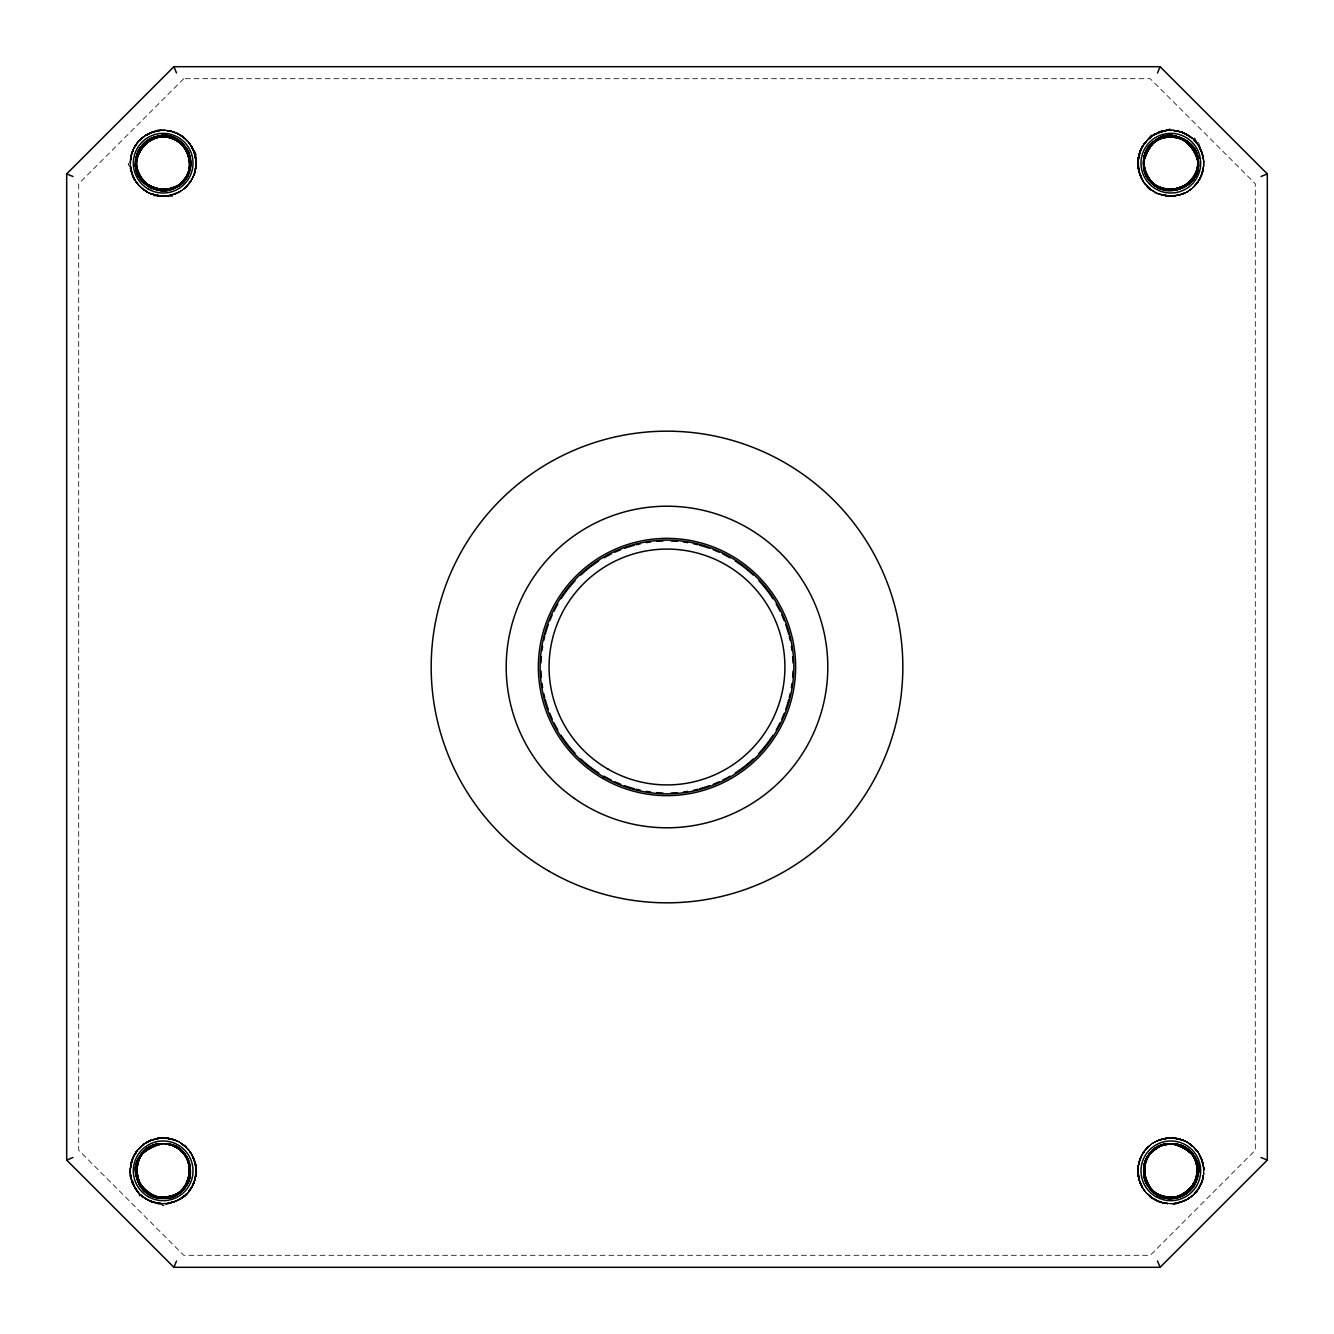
<?xml version="1.0" encoding="UTF-8"?>
<svg xmlns="http://www.w3.org/2000/svg" width="1334" height="1334" viewBox="0 0 1334 1334"><rect width="100%" height="100%" fill="white"/><g stroke="black" fill="none" stroke-linecap="round" stroke-linejoin="round"><path stroke-width="0.75" stroke-dasharray="5 3.75" d="M130.248 1171.552L132.099 1159.479L138.469 1149.041L132.116 1159.429L135.218 1153.143M130.248 163.865L132.099 151.826L138.469 141.404L132.116 151.793L135.201 145.523M130.248 1171.519L131.682 1161.18L130.415 1166.249M1143.221 1152.576L1150.458 1144.989C1126.63 1161.414 1139.57 1202.718 1168.034 1203.785C1156.962 1202.701 1146.523 1196.014 1141.571 1185.959L1144.205 1190.462M130.232 163.198L132.349 151.176L138.936 140.87M130.232 1170.852L132.349 1158.812L138.903 1148.557M1138.152 1165.633L1138.902 1179.539L1138.152 1165.582L1142.404 1154.177M1203.768 163.415L1201.55 175.421L1196.048 184.292L1202.184 173.687L1203.702 166.783L1199.283 180.04L1191.129 189.128M1203.768 1171.052C1204.235 1188.928 1187.66 1204.885 1169.818 1203.752M135.418 180.824C125.579 166.65 130.065 145.072 144.689 135.901L135.951 144.389M130.115 164.299L130.632 157.295L135.118 145.923M130.365 160.814L132.6 150.542M130.248 1170.185L132.583 1158.245L138.236 1149.374L135.935 1152.059M1203.752 164.065C1203.668 174.004 1198.616 183.825 1190.495 189.545M134.534 146.623C126.346 172.369 129.848 156.445 134.534 146.623C139.336 138.553 147.44 132.616 156.678 130.749C179.356 125.396 201.701 148.608 195.298 171.119A33.083 33.083 0 0 0 194.964 154.027L188.394 141.771L178.806 134.184M1203.551 166.433C1202.985 176.421 1196.848 185.726 1188.494 190.979C1197.465 185.476 1203.201 175.321 1203.868 164.849M1200.883 176.638L1203.585 166.567L1201.05 176.605L1197.515 182.725M1138.502 1163.765L1138.469 1177.739L1140.653 1184.409C1134.7 1171.435 1138.336 1155.244 1149.058 1145.906L1141.604 1155.611M1202.201 1181.29C1207.654 1158.362 1199.766 1194.53 1195.097 1193.313C1190.145 1198.316 1183.892 1202.017 1176.921 1203.335C1161.264 1206.37 1144.172 1196.648 1139.57 1181.207C1143.171 1192.929 1154.177 1202.201 1166.433 1203.418L1156.361 1200.583M1203.518 166L1202.934 171.119A33.083 33.083 0 0 0 1203.835 165.433L1200.6 177.255M1203.518 1173.637L1202.934 1178.756A33.083 33.083 0 0 0 1203.835 1173.086C1203.401 1203.718 1158.212 1215.424 1143.155 1188.711C1148.407 1197.065 1157.795 1203.035 1167.734 1203.568L1157.579 1201.134L1151.475 1197.649M133.283 149.341L130.449 159.43C131.032 152.943 133.934 146.94 137.886 141.854C133.784 146.823 131.316 152.926 130.332 159.263C131.399 150.442 136.135 142.571 142.955 137.002C157.362 125.396 181.074 129.081 190.695 145.072L182.308 136.201M137.886 1149.491L133.934 1155.361L137.886 1149.491L131.899 1160.063L130.315 1166.95L134.851 1153.743L142.955 1144.639L133.95 1155.311L130.449 1167.033L133.283 1156.995M191.312 180.223C205.419 159.746 187.644 128.848 162.948 130.232M191.312 1187.86C198.449 1176.972 197.482 1162.014 190.028 1151.509L192.613 1156.044M130.332 160.714L133.35 148.858L137.052 142.888L133.35 148.858L130.098 162.481L132.75 176.155L136.201 182.324L132.766 176.188L130.399 165.983L132.75 176.155L135.318 180.757M1138.636 155.511L1138.352 169.485L1140.403 176.188L1137.752 162.431L1140.42 150.509C1136.418 159.596 1136.935 170.735 1142.121 179.24M1140.403 1158.195C1131.315 1177.522 1146.206 1202.167 1167.367 1203.718L1154.143 1199.383L1144.972 1191.245M1140.42 1158.162L1137.752 1170.085L1140.387 1183.792M130.098 162.431L130.999 155.478M1138.652 1163.115L1137.752 1170.085L1140.403 1183.842M134.501 146.673C139.92 137.685 149.575 131.032 160.163 130.415C144.772 131.349 131.449 144.739 130.382 160.08C131.349 144.022 145.84 130.565 161.814 130.132M1140.67 149.908C1135.984 160.063 1137.185 172.486 1143.438 181.724C1137.385 172.47 1135.818 160.08 1140.653 149.942M130.132 161.781L131.166 154.827M130.132 1169.418L131.166 1162.481L135.534 1152.993M1169.468 130.132C1145.406 130.265 1129.114 159.863 1142.438 180.173L1137.969 166.983L1138.969 154.761L1137.769 161.781L1140.136 175.538M180.69 1142.754C194.264 1151.109 200.283 1169.885 193.213 1184.342C197.632 1174.804 197.132 1162.998 191.512 1154.027M1203.585 166.533L1200.867 176.688M195.114 1179.423C198.382 1166.95 193.947 1152.576 183.425 1144.889M1203.868 1172.486C1203.185 1189.161 1188.661 1203.551 1171.919 1203.885M130.165 161.114L133.3 149.291M130.165 1168.751L133.3 1156.945M188.327 184.659C197.132 174.387 198.849 158.646 191.846 146.957M194.947 172.369L193.613 175.671C198.933 163.782 195.681 149.125 186.693 139.903C195.848 149.108 198.783 163.632 193.68 175.604L196.248 163.648L193.497 149.958L196.248 163.615L195.414 170.619M178.723 1199.866C194.747 1191.946 201.184 1169.868 191.846 1154.61C211.839 1185.176 166.333 1220.893 141.221 1195.314L151.609 1201.817L163.665 1203.768M1200.583 177.289L1203.518 167.217C1201.734 190.512 1172.186 204.302 1153.01 191.045M1202.601 172.369L1203.518 167.184C1201.817 189.761 1173.67 203.902 1154.544 191.813M1202.601 1180.023L1203.818 1173.103L1202.601 1180.023L1195.981 1192.313M193.497 1157.612L196.248 1171.252L193.697 1183.208C197.999 1173.503 196.515 1161.981 191.079 1153.043M194.764 173.003L196.015 159.146L191.429 145.956C197.499 156.078 197.699 169.151 191.979 179.456C197.715 169.135 197.482 156.045 191.396 145.923M194.747 1180.707L188.878 1191.429C197.732 1181.007 198.433 1165.166 191.429 1153.61L195.998 1166.75L195.097 1178.939L196.015 1166.8L191.396 1153.56M1190.295 189.912L1185.743 192.546C1195.848 187.66 1202.601 177.239 1203.768 166.166C1202.534 189.478 1173.37 204.469 1153.943 191.412M1202.401 173.003L1203.768 166.116M1203.768 1173.77L1199.616 1187.11L1190.345 1197.532L1184.259 1201.05L1170.602 1203.902L1163.565 1203.101L1156.928 1200.85L1145.806 1192.463L1155.427 1199.95M1202.401 1180.707L1203.768 1173.82C1202.618 1185.542 1194.997 1196.181 1184.259 1201.05M130.248 159.963L131.666 153.093M143.905 1143.938L148.491 1141.337C138.352 1146.139 131.499 1156.511 130.248 1167.567L134.501 1154.31L143.872 1143.955L150.025 1140.47L161.814 1137.769L175.621 1140.17L168.868 1138.236L154.911 1138.786M130.248 1167.567L131.666 1160.747M1138.969 154.811L1137.952 166.95L1142.471 180.207M190.645 181.607L188.394 184.292L193.93 175.388L195.815 168.618L195.148 154.677L195.798 168.668L193.914 175.421L188.377 184.325C196.582 175.071 198.499 160.997 193.28 149.792M194.564 173.637L196.081 159.813L191.762 146.54C197.632 156.778 197.565 169.885 191.612 180.073M164.015 1203.752C188.044 1204.285 204.852 1174.57 191.762 1154.177L196.081 1167.417L194.931 1179.573L196.081 1167.45L191.762 1154.177M1202.201 173.637L1203.702 166.783M1203.702 1174.47L1202.184 1181.34L1196.114 1191.929M130.315 159.313L131.883 152.46M130.332 1166.916L131.899 1160.063M195.414 1178.272L195.614 1164.315M131.682 153.543L130.415 158.646L131.699 153.493M1142.071 1154.76C1136.401 1164.432 1136.501 1176.871 1141.804 1186.693C1136.235 1176.321 1136.501 1163.165 1142.838 1153.176M1139.77 1159.429L1138.052 1166.249L1138.786 1178.456M131.883 152.91L130.499 157.996L131.899 152.86M1202.501 172.053L1203.451 168.618L1202.034 173.687M1202.034 1181.34L1203.451 1176.271L1202.501 1179.69M1141.921 147.474L1138.269 157.295L1137.769 164.332L1138.752 171.286L1143.838 182.324L1141.254 177.689M1141.904 147.507C1136.918 156.111 1136.551 167.134 1140.57 176.188M1140.253 1158.195L1138.269 1164.982L1138.752 1178.939L1137.769 1171.936L1140.236 1158.245L1137.769 1171.936L1140.57 1183.842M1140.253 150.542C1136.151 160.897 1137.302 173.27 1143.988 182.274M193.663 176.005C198.132 174.187 194.847 126.863 195.698 169.285C190.595 191.012 200.5 151.676 193.547 150.392M192.946 1156.395C198.799 1168.551 196.615 1184.325 186.777 1193.797C195.931 1184.709 198.849 1169.851 193.547 1158.045M193.647 1183.692L196.248 1169.968L193.53 1158.012M193.413 176.605L196.265 162.981L193.23 149.358C199.283 162.248 195.748 178.456 185.176 187.894M186.343 1194.23C201.517 1180.373 198.416 1152.926 180.524 1142.821M193.413 1184.259L196.265 1170.635L193.23 1157.012C198.966 1169.301 196.181 1184.926 186.31 1194.264M1201.05 1184.259L1203.551 1174.103L1201.05 1184.259L1195.181 1192.929C1209.154 1178.906 1205.436 1152.559 1188.177 1142.821L1192.496 1145.839L1199.966 1155.461M1201.034 176.655C1206.47 164.315 1203.785 148.608 1193.663 139.436L1199.983 147.857L1197.265 143.288M133.066 149.458L130.465 159.63L133.05 149.508L136.652 143.422L130.849 156.161L130.832 170.135L133.033 176.805L141.304 187.994L153.493 194.814L147.04 192.046M133.066 1157.112L130.465 1167.283C131.199 1157.328 137.252 1148.09 145.689 1142.904L136.618 1151.092L133.967 1155.611M1141.604 147.957L1146.673 140.837C1137.585 150.108 1135.384 164.982 1140.653 176.755M1144.289 143.422C1132.966 158.096 1137.152 181.624 1153.243 191.045L1148.991 188.027M1140.703 149.508L1137.735 163.148L1138.486 170.135M1200.75 1184.909L1203.485 1174.737L1200.75 1184.909L1193.48 1194.73C1204.919 1184.425 1207.17 1165.766 1198.549 1153.026M1200.783 177.222C1209.004 160.73 1200.166 138.352 1182.491 132.366M133.35 1156.511L130.549 1166.633C132.183 1142.621 163.965 1128.964 182.508 1144.205M1139.236 153.827L1140.987 148.908M1139.236 1161.48L1140.987 1156.545M133.633 1155.944L130.382 1167.7L131.166 1162.481L136.502 1151.492M1139.436 153.193C1139.236 146.94 1165.316 118.459 1141.304 148.257L1145.072 142.405M1140.653 1157.595C1136.268 1167.15 1136.935 1178.939 1142.621 1187.844M1140.67 1157.545L1137.769 1169.418L1138.219 1176.421L1143.455 1189.411L1140.153 1183.225L1137.769 1169.468L1138.819 1162.481L1144.155 1151.492M193.23 176.638C197.715 167.117 197.099 155.328 191.512 146.39M193.213 176.688C199.15 164.432 195.848 148.874 186.226 139.436C196.465 149.291 199.15 165.666 192.613 178.289M194.497 1181.057C185.376 1215.958 128.464 1207.27 130.232 1171.202M1189.995 136.218L1183.875 132.783L1173.62 130.399L1183.875 132.783L1192.596 138.519C1131.182 98.332 1114.207 214.24 1184.825 193.147C1171.952 199.166 1155.744 195.881 1146.239 185.326M1140.27 1158.612C1136.385 1167.717 1137.102 1178.772 1142.271 1187.277M1140.287 1158.579C1135.067 1170.485 1138.436 1185.126 1147.49 1194.28C1133.483 1180.974 1135.067 1156.111 1150.575 1144.672L1141.604 1155.311L1145.539 1149.491M194.947 1180.056L188.294 1192.346M1201.267 175.638C1195.097 192.546 1173.787 200.884 1157.528 193.463M1199.95 1186.526L1201.934 1181.674M191.979 1187.11L194.764 1180.657M1199.616 179.456L1201.701 174.654M1142.154 1154.31C1136.368 1164.549 1136.335 1177.705 1142.438 1187.81C1135.934 1176.771 1136.118 1161.647 1144.239 1151.442C1136.235 1161.714 1135.901 1176.755 1142.471 1187.86M132.383 1159.096L134.501 1154.31M1142.171 146.623L1139.336 153.043L1142.154 146.673L1150.208 137.485M194.564 1181.29L187.41 1193.346L175.955 1201.334L169.235 1203.351L180.59 1198.782M194.547 1181.34L191.612 1187.71C196.898 1178.656 197.816 1166.983 193.28 1157.428M1199.283 180.04L1201.467 175.271M1161.631 131.599L1164.982 130.615C1148.524 133.417 1136.168 149.675 1137.885 166.283C1139.753 177.005 1146.156 192.029 1137.885 166.333C1135.768 147.957 1151.609 129.848 1170.235 130.232M1146.773 1148.124C1136.968 1158.412 1134.934 1174.937 1142.104 1187.243C1134.133 1173.586 1137.602 1154.077 1150.775 1144.689M132.633 1158.479L134.851 1153.743M1142.521 146.056C1136.468 156.211 1136.318 169.335 1142.121 179.64M1142.521 1153.71L1137.969 1166.916L1138.936 1179.106M133.333 148.908L140.67 139.12M1170.902 130.232C1146.823 128.981 1129.498 158.446 1141.804 179.056M1200.233 1185.976L1196.398 1191.796M132.349 151.176L134.767 146.49M134.751 1154.177L132.333 1158.862L134.767 1154.143M1143.205 144.972L1150.425 137.369L1143.205 144.972L1138.152 157.946L1138.902 171.886L1145.372 184.309L1141.487 178.473L1137.785 164.999L1138.152 157.946L1142.404 146.523C1136.935 155.544 1136.335 167.267 1140.837 176.805M1201.567 175.388L1199.116 180.04L1201.55 175.421M191.446 180.09L195.798 168.668L195.164 154.711M190.645 1189.244L187.244 1193.313C198.082 1182.374 199.116 1163.565 189.778 1151.375M191.446 1187.727L195.815 1176.271L196.215 1169.251L195.148 1162.314L188.811 1149.925L192.63 1155.761M133.934 147.707L137.886 141.854M135.084 1153.61L132.583 1158.245L135.118 1153.576M1141.087 149.024L1147.123 140.353M1197.915 1189.795L1201.317 1183.642L1203.618 1173.453L1201.317 1183.642L1195.614 1192.446C1211.372 1176.238 1203.051 1145.623 1181.24 1139.57M190.278 1189.795L192.813 1185.209M189.895 182.691C197.415 172.236 198.433 157.279 191.429 146.323M189.895 1190.328L192.513 1185.809M1144.272 1151.092C1137.285 1160.63 1135.901 1173.653 1140.67 1184.442M1197.132 183.225L1199.85 178.756M134.267 1155.027L137.052 1150.542M1197.365 182.691L1200.25 178.289M188.728 184.192L192.58 178.322L183.708 189.111M188.728 1191.829L192.613 1185.926L183.708 1196.748M1198.282 1189.278L1189.594 1197.882M1141.587 147.707L1145.506 141.888L1155.044 134.25M1141.604 147.674L1145.539 141.854M1195.981 184.659C1209.404 165.466 1190.161 194.397 1186.326 192.246M192.279 178.906C178.039 208.888 128.031 196.015 130.232 162.898M1197.899 182.191L1190.462 189.561M136.652 1151.059C123.378 1167.734 131.516 1195.364 151.893 1201.767M1145.022 1150.425C1153.777 1138.536 1171.219 1134.35 1184.475 1140.837C1174.954 1136.335 1163.231 1136.935 1154.21 1142.388M1142.871 145.489L1152.659 135.534L1165.683 130.499L1160.58 131.866M1143.955 1151.759C1151.575 1140.487 1166.533 1135.401 1179.573 1138.919M135.551 144.972L138.903 140.904M135.584 1152.576L138.936 1148.524M1196.014 184.325L1198.282 181.641M1143.572 144.422L1147.007 140.42M185.143 187.911L189.862 182.725M187.077 1193.413L189.495 1190.862L187.043 1193.446M182.475 1144.188C160.147 1125.829 123.762 1149.091 130.699 1177.122C132.516 1186.393 138.436 1194.547 146.49 1199.383C188.994 1213.657 141.204 1199.95 140.837 1195.231M141.154 1146.323L137.435 1150.041L141.187 1146.29M1148.807 1146.323L1145.072 1150.041L1148.841 1146.29L1146.306 1148.607M1180.49 194.664L1191.362 189.111L1200.233 178.322C1190.278 199.35 1157.812 202.485 1144.572 183.075L1150.792 189.261M137.852 141.888L148.941 133.317L160.747 130.332L148.891 133.333M187.894 185.159L185.293 187.527L187.861 185.209M1146.29 1148.641L1148.908 1146.306M183.475 189.128L187.444 185.659L183.342 189.161M1191.079 189.145L1195.064 185.693M1195.064 1193.346L1183.658 1201.317M143.088 1144.722L139.086 1148.157L143.122 1144.689M1192.279 188.361C1183.441 195.898 1170.185 198.232 1159.296 194.18M175.621 1201.267C208.588 1182.508 166.633 1208.22 165.466 1203.818M1155.394 133.917C1136.001 146.24 1167.1 125.513 1168.801 130.165M139.553 140.02L151.209 132.333L163.248 130.232M142.405 1145.089L153.277 1139.403L142.438 1145.056L148.341 1141.254M1191.362 189.111L1185.426 192.863M140.02 139.553L151.826 132.099L163.915 130.248M140.053 139.52L151.826 132.099M186.143 1194.63L181.991 1197.865L186.11 1194.664M1190.979 189.161L1193.763 187.01C1183.541 196.915 1167.133 199.049 1154.727 192.079C1164.449 197.449 1176.972 197.682 1186.643 192.079C1176.921 197.649 1164.515 197.349 1154.727 192.079M1148.14 139.086L1152.343 135.901M140.504 1146.74L143.305 1144.622M1148.14 1146.74L1150.942 1144.622L1148.174 1146.706M1148.174 139.053L1152.376 135.885M140.537 1146.706L143.338 1144.589M179.423 1199.65L174.587 1201.734L185.176 1195.531L179.423 1199.65L166.133 1203.768A33.083 33.083 0 0 0 171.719 1202.784L166.6 1203.451C176.488 1202.851 198.583 1190.211 169.935 1203.201C158.996 1205.336 147.023 1201.901 139.403 1193.63M1192.779 1195.564L1180.657 1202.401L1173.77 1203.768L1185.426 1200.5L1191.362 1196.748M1192.813 1195.531L1182.274 1201.717M1189.761 190.295L1185.142 192.846L1189.795 190.278C1180.123 197.048 1167 197.982 1156.361 192.93M178.873 1199.95L184.626 1195.998M1186.526 1199.95C1206.203 1186.96 1175.688 1207.92 1173.103 1203.818L1186.526 1199.95L1181.641 1201.934M147.74 133.917C127.847 146.807 158.596 126.063 161.147 130.165M1149.558 137.836L1155.361 133.934L1167.067 130.449L1157.012 133.267M141.921 1145.472L147.74 1141.554M144.972 135.551L151.242 132.316M1150.041 137.435L1155.944 133.633L1167.717 130.382L1162.564 131.149L1153.01 135.518C1167.133 125.596 1188.694 129.982 1197.982 144.522M177.772 1200.5L165.966 1203.652L177.822 1200.483L183.758 1196.731M1185.476 1200.483L1191.395 1196.731M177.822 1200.483L180.774 1198.616M1188.21 1198.966L1175.054 1203.635M1150.608 137.002L1155.094 134.234M178.723 192.213L183.225 189.495M1184.875 1200.767L1190.878 1197.132M1184.875 193.13L1187.86 191.329M178.689 1199.883L183.192 1197.165M146.09 134.851L159.346 130.315L146.14 134.817L152.46 131.883M1153.743 134.851L1158.512 132.616C1139.269 139.92 1190.762 122.161 1160.096 131.883L1167 130.315M179.99 1199.316L166.75 1203.718M1187.644 1199.316L1174.437 1203.702M178.139 192.53L182.691 189.895C172.236 197.415 157.262 198.449 146.306 191.412C155.194 197.165 166.933 197.599 176.572 193.43M182.658 1197.565L176.622 1201.05L166.4 1203.551M1154.594 1142.204C1164.515 1136.051 1178.039 1136.401 1187.86 1142.638M1151.559 1143.938L1156.144 1141.337M1187.06 191.996L1173.72 196.131L1159.913 194.414L1166.716 195.998L1178.906 195.114M174.337 1139.686L160.53 1137.852L147.157 1141.871L160.53 1137.852L167.55 1138.035L179.09 1141.971M150.625 132.566L139.12 140.47C149.558 129.298 168.134 126.663 180.84 135.418L171.336 131.116L166.1 130.365M1153.627 135.067L1158.229 132.583M147.524 1141.887C156.628 1136.468 168.434 1136.618 177.872 1141.187M1154.21 134.734L1158.846 132.333M146.557 1142.388L158.029 1138.152L171.936 1138.919L178.506 1141.504L189.228 1150.442L178.506 1141.504L184.342 1145.406M1153.176 135.201L1159.479 132.099L1171.569 130.248M1159.513 1139.736L1166.333 1138.052L1178.539 1138.802L1166.283 1138.052L1154.744 1142.071L1166.283 1138.052L1173.303 1137.835L1186.743 1141.821M145.573 135.168L158.696 130.399L153.56 131.666M147.14 1142.054C156.762 1136.318 169.318 1136.518 179.09 1141.821M174.237 1202.001L167.4 1203.635L180.574 1198.966M178.989 192.079C163.565 201.251 141.637 194.43 133.917 178.322L136.552 182.825M146.09 1142.488L152.51 1139.519L146.14 1142.471C156.295 1136.451 169.401 1136.335 179.673 1142.154C171.019 1137.368 160.13 1136.285 150.992 1140.27M1160.146 1139.519L1167 1137.969L1179.173 1138.953L1166.95 1137.969L1153.743 1142.488C1167.35 1134.033 1186.826 1137.318 1196.515 1150.208L1192.963 1146.239M180.04 191.646C166.333 199.933 146.99 196.582 137.352 183.625L146.457 191.729L152.86 194.614M1162.281 195.131L1157.362 193.247L1162.331 195.148A33.083 33.083 0 0 0 1179.373 195.131C1169.818 197.332 1159.213 195.915 1151.359 189.745C1161.647 197.665 1176.555 198.132 1187.677 191.646M1181.29 194.564L1187.644 191.662C1175.971 198.499 1160.18 197.499 1149.875 188.594M145.923 191.396C156.045 197.499 169.135 197.715 179.456 191.979C173.22 195.314 166.15 196.715 159.113 196.015C143.238 194.164 129.982 179.64 130.232 163.565M1156.411 133.55L1168.134 130.198M147.157 1141.871L153.593 1139.169M1158.029 1140.52C1178.356 1130.548 1204.785 1148.19 1203.768 1170.702M152.009 132.183L141.421 138.269L153.593 131.516L160.53 130.198M1159.663 132.183L1149.058 138.269L1154.81 134.234L1166.4 130.532M1158.229 1140.236L1171.986 1137.769L1183.875 1140.57L1172.019 1137.769L1158.279 1140.22L1171.986 1137.769L1178.922 1138.752M175.604 193.63C159.196 201.117 138.369 191.746 132.266 174.954L138.569 185.293C135.017 185.326 119.093 139.22 135.418 181.174M167.05 1203.485L177.222 1200.617M147.707 133.934L159.413 130.449L154.277 131.316M1158.629 1140.27C1171.552 1134.534 1188.06 1139.019 1196.498 1150.258L1188.894 1143.121M148.291 133.633L160.13 130.382M176.138 193.463C167.1 197.382 155.978 197.215 147.407 192.046C158.062 198.266 172.336 197.415 182.224 190.045C173.22 196.715 160.83 197.849 150.492 193.73M1183.792 193.463L1171.919 196.231L1158.145 193.73L1171.886 196.248L1178.872 195.264L1164.916 195.731M1185.426 1200.5L1173.72 1203.768A33.083 33.083 0 0 0 1179.373 1202.784L1174.254 1203.451M150.575 1140.387L153.877 1139.219L144.422 1143.755L153.91 1139.219M1156.578 1140.97L1161.547 1139.219M145.323 191.029L139.853 186.627C149.475 196.198 164.882 198.883 177.172 193.147M1184.825 1200.8L1174.704 1203.485L1178.222 1203.068M1184.225 1201.067L1174.037 1203.551L1177.572 1203.201M150.025 132.833L160.213 130.415M172.57 1139.103L175.805 1140.453L163.715 1137.752L150.025 1140.47L163.715 1137.752L177.272 1140.887M150.025 1140.47L163.665 1137.752L175.654 1140.337M1164.315 1138.386L1171.319 1137.752L1183.308 1140.337L1171.352 1137.752L1157.629 1140.487L1171.319 1137.752L1184.926 1140.887M172.97 194.781L159.063 195.998L147.474 192.129M169.285 195.698C193.13 189.845 151.793 200.734 150.375 193.53C155.828 197.749 194.347 196.415 155.328 195.314M1183.658 193.663L1169.935 196.248L1158.012 193.53M1183.608 193.68L1169.885 196.248L1157.979 193.513M1173.386 1203.618L1183.608 1201.334M150.592 132.583L160.88 130.365L157.329 130.615M150.592 1140.236L164.332 1137.769L176.221 1140.57M150.625 1140.22L164.382 1137.769L176.271 1140.587M172.336 1202.618L167.15 1203.518M1179.973 1202.618L1173.07 1203.835M151.209 132.333L158.029 130.499L152.926 131.866M1161.214 131.666L1166.283 130.415M167.45 1203.635L172.536 1202.401M1175.104 1203.635L1180.19 1202.401M179.256 1142.121C172.203 1135.284 135.268 1138.869 169.468 1138.352C178.089 1140.103 186.01 1145.239 190.695 1152.726M1193.947 1147.357L1183.875 1140.42L1177.122 1138.352L1163.165 1138.636L1177.172 1138.352L1183.875 1140.42L1193.913 1147.323M170.535 195.431L163.565 196.248L149.925 193.48M152.51 131.866L159.346 130.315M1179.539 194.947L1167.367 196.081L1160.547 194.614M155.344 1138.819L167.55 1138.035L174.37 1139.686M1176.888 1203.351L1173.42 1203.618M154.877 1138.802L168.818 1138.236L180.223 1142.638M155.561 1138.636L169.518 1138.352L176.238 1140.42M1163.215 1138.636L1177.172 1138.352L1183.875 1140.42M169.885 195.564L162.898 196.265L149.275 193.197M152.276 1202.051L164.365 1203.735M159.113 1203.652L153.944 1202.434L164.332 1203.752M1169.935 130.248L1181.974 132.033L1192.446 138.336L1182.024 132.049M1153.01 1198.699L1159.296 1201.834L1148.857 1195.381L1159.246 1201.817L1171.352 1203.752M1166.099 1203.568L1160.947 1202.251L1171.319 1203.768M1170.602 130.232L1182.608 132.266L1192.946 138.769L1182.641 132.283L1187.327 134.667M1171.252 130.232L1183.258 132.516L1194.797 140.387M163.615 130.232L175.571 132.5L184.476 138.119M160.747 1203.635L150.542 1201.4L141.721 1195.814L152.226 1202.034L145.923 1199.049M1170.135 1203.752L1158.179 1201.4L1149.358 1195.748L1158.296 1201.284M157.229 1203.368L164.232 1203.885M166 130.399L176.188 132.766L180.79 135.334M162.531 130.098L169.518 130.715L180.824 135.368M1187.31 134.501L1174.02 130.248L1180.89 131.666L1192.963 138.603L1201.134 149.925L1203.568 160.113L1201.15 149.958L1197.682 143.855M1173.086 130.315L1184.926 133.25L1190.912 136.902L1178.322 130.965L1171.352 130.098M1152.026 1198.032L1149.324 1195.714C1147.657 1199.349 1183.041 1208.17 1161.631 1202.451L1164.916 1203.368L1161.514 1202.368M1155.461 1199.333L1149.858 1196.415L1144.922 1191.412L1139.353 1180.54C1142.938 1192.796 1154.51 1202.768 1167.433 1203.468M154.677 1202.801L149.758 1200.9L159.797 1203.468M172.67 131.632C154.944 126.93 185.643 134.484 184.809 138.336L174.37 132.049L180.69 135.118M147.04 1199.7L160.43 1203.785C144.439 1202.584 130.849 1188.727 130.148 1172.653M160.514 1203.652C145.173 1202.784 131.716 1189.695 130.432 1174.387L133.016 1184.409M162.231 1203.885L148.674 1200.55M1172.019 130.115C1188.744 130.482 1203.335 144.922 1203.868 161.614M164.382 130.115L177.872 133.533M171.936 1138.919C160.53 1135.884 147.907 1139.286 139.586 1147.64C149.058 1137.985 164.632 1134.951 176.872 1140.87M1172.686 130.148C1189.411 130.815 1203.652 145.606 1203.885 162.281M165.049 130.148C178.556 130.882 191.146 140.52 194.714 153.66L189.228 142.805L178.506 133.867L184.342 137.752M1186.743 134.184L1173.353 130.198L1180.256 131.466L1192.463 138.152L1181.874 132.133M1173.303 130.182L1180.307 131.632M165.716 130.198L177.439 133.483L167.5 130.382M1161.18 1202.468L1168.084 1203.785M149.725 1200.883L154.627 1202.784A33.083 33.083 0 0 0 160.297 1203.785L147.073 1199.716L141.337 1195.664M153.493 1202.451L160.38 1203.785M179.673 134.501L166.366 130.248C177.472 131.349 187.777 138.319 192.613 148.391L190.028 143.855M1174.02 130.248L1180.857 131.649M166.366 130.248L173.253 131.816M1160.547 1202.267L1167.417 1203.735M152.893 1202.267L159.73 1203.718M1161.581 1202.434L1166.716 1203.652M153.343 1202.267L158.446 1203.568L153.293 1202.251M175.004 1139.92L168.217 1138.135L154.277 1138.969C165.633 1135.768 178.339 1139.169 186.66 1147.523M1199.049 147.274L1202.634 154.077A33.083 33.083 0 0 1 1203.718 159.68L1199.416 146.54L1201.55 151.292M191.396 147.274L194.981 154.077M1199.049 1154.927L1202.634 1161.731A33.083 33.083 0 0 1 1203.718 1167.333M191.396 1154.927C196.898 1160.713 196.448 1171.169 195.298 1178.756A33.083 33.083 0 0 0 194.964 1161.681L188.394 1149.408L183.275 1144.539M1183.225 132.5L1176.471 130.582L1187.86 134.984M149.892 1201.117L160.097 1203.568L149.925 1201.134L141.187 1195.281M1156.962 193.213L1170.552 196.265L1184.225 193.43C1171.235 199.183 1155.094 195.581 1145.806 184.826L1150.909 189.578M149.325 1200.867L159.43 1203.501L149.275 1200.85L143.288 1197.265M1156.928 1200.85L1167.083 1203.501L1156.962 1200.867L1150.942 1197.265M177.305 133.267L167.167 130.532L177.272 133.25L183.275 136.902M153.643 194.714C140.52 191.062 130.949 178.489 130.148 164.999M1185.559 133.567L1173.753 130.365L1185.509 133.533L1196.465 142.271M1180.607 1139.369C1193.73 1143.055 1203.235 1155.761 1203.868 1169.251M147.807 191.696L148.074 192.613C138.152 187.494 131.132 177.189 130.365 166.033C131.249 178.889 140.587 190.812 153.01 194.514M1162.331 1202.801L1157.412 1200.9L1162.281 1202.784A33.083 33.083 0 0 0 1167.95 1203.785M176.822 133.2L166.767 130.432L176.872 133.217M175.838 132.816L184.826 138.152L192.329 147.857L189.611 143.288M1154.727 1199.716L1159.529 1201.767M1187.293 1142.304C1175.671 1135.251 1159.88 1136.785 1149.524 1145.506C1159.93 1136.818 1175.688 1135.217 1187.327 1142.321L1180.89 1139.319L1191.545 1145.222M146.49 191.746L152.893 194.614M1154.143 1199.383L1158.912 1201.534M1158.145 1201.384L1153.526 1198.849L1159.88 1202.034M1186.71 1141.971C1177.022 1136.368 1164.615 1136.635 1154.81 1141.871C1164.615 1136.618 1177.038 1136.368 1186.76 1141.987M151.609 1201.817L141.254 1195.397M174.954 132.266L185.293 138.769L181.257 135.468M181.207 135.451L175.004 132.283L179.69 134.667M133.517 1185.476L130.365 1173.67C131.099 1184.892 138.269 1195.064 148.124 1200.283C137.652 1194.83 130.615 1183.775 130.115 1171.986M146.406 190.962L142.204 188.761L148.124 192.63M142.238 1196.431L148.074 1200.266M175.571 132.5L180.223 134.984L175.621 132.516M1186.343 1141.821L1193.463 1146.89L1189.411 1143.455M178.689 1141.821L185.776 1146.873L181.808 1143.488M1153.56 1198.882L1158.179 1201.4M144.372 190.395L140.387 186.96L148.958 192.896M1185.392 1141.287L1189.961 1143.838M143.822 190.012L148.374 192.596M143.288 189.611L140.687 187.194L147.774 192.296M1150.408 1196.848L1154.844 1199.633M177.906 133.567L188.794 142.238L194.514 153.043L188.811 142.271L183.825 137.335M1191.445 1144.956L1185.509 1141.187C1195.414 1146.273 1202.701 1156.345 1203.601 1167.517M1149.891 188.794L1144.922 183.758L1155.728 192.613M1186.109 133.834L1191.962 137.719L1200.583 148.708M1186.109 1141.487L1191.996 1145.406L1199.65 1154.877M1186.143 1141.504L1191.962 1145.372M1188.144 1142.804L1192.463 1145.806M184.826 138.152L179.09 134.184L189.645 143.322M143.138 189.261C127.264 175.938 130.865 161.848 131.532 172.186M1188.344 1142.754L1198.349 1152.476L1203.468 1165.482L1202.067 1160.397M142.721 189.178L133.834 178.473L130.432 166.733L133.183 176.805M1151.592 189.928C1139.503 181.624 1134.317 164.466 1140.27 150.975C1136.335 160.097 1137.252 171.085 1142.271 179.623M181.257 1143.121L186.693 1147.557M1189.411 135.818L1194.764 140.353M181.774 135.818L184.442 138.086M144.372 1198.032L135.851 1189.211M182.358 1143.872L190.729 1152.759M1147.89 186.76L1150.408 189.211L1146.606 185.509M184.826 1145.806L192.313 1155.461M1144.972 183.592L1148.491 187.577M138.136 184.792L132.783 175.771L138.136 184.792L134.15 179.056M1196.048 1149.408L1199.966 1155.177C1187.077 1135.234 1208.938 1167.9 1203.902 1170.218M1148.007 1194.78L1144.605 1190.762L1147.974 1194.747M135.785 1189.378L140.32 1194.747C124.462 1173.57 130.348 1167.75 134.817 1187.86M137.702 184.275L133.834 178.473M1143.088 181.224L1147.523 186.66M134.451 1187.243L132.349 1182.424L138.603 1192.963L134.451 1187.243L130.465 1175.771L135.418 1188.827L139.887 1194.314L132.266 1182.608L130.232 1170.535M1194.33 139.903L1201.834 151.642L1203.768 163.715M1197.999 1152.209L1194.797 1148.04L1197.982 1152.176M187.127 140.353L189.261 143.138L187.16 140.387M1198.366 1152.759L1195.247 1148.524L1198.349 1152.726M134.15 1186.693L132.116 1181.791C151.826 1217.325 126.797 1176.271 130.182 1173.32L131.466 1180.223L130.182 1173.27M188.361 1149.374L192.329 1155.177M188.394 141.771L192.346 147.574M1141.487 1186.109L1145.372 1191.962M1196.431 142.238L1200.283 148.124L1203.601 159.88L1200.3 148.157M188.794 142.238L192.63 148.124M1197.415 1151.375L1200.283 1155.761M1141.187 177.872L1144.005 182.324M1141.187 1185.526L1144.956 1191.445M1196.881 1150.442L1199.666 1154.91M190.162 144.272L192.93 148.708M1203.652 159.146C1190.728 121.794 1205.803 157.996 1203.752 164.382M1199.066 1153.61L1203.652 1166.8L1202.067 1159.963M130.315 166.95L134.967 180.19M1197.282 1150.975L1199.983 1155.494M1141.571 178.322L1144.239 182.858M133.834 1186.109L136.585 1190.495M1199.383 1154.143L1203.735 1167.45M134.451 179.59L132.349 174.771M1199.166 1154.027L1201.584 1158.662M132.249 1182.558L135.418 1188.827M1203.568 1166.133L1198.716 1153.043L1201.834 1159.279L1203.768 1171.369M1201.834 151.642L1198.716 145.389L1203.568 158.496L1202.267 153.377M1198.716 1153.043L1201.834 1159.279M1199.066 145.956L1202.051 152.259M132.583 175.388L134.801 180.173M191.746 146.49L194.631 152.943M1139.303 1180.857L1142.121 1187.277M1139.103 172.57L1140.453 175.821C1136.435 166.75 1136.985 155.678 1142.071 147.107L1138.052 158.596L1138.786 170.819M1139.103 1180.223L1141.804 1186.693M133.467 177.405L130.182 165.666M1202.618 154.027C1182.024 114.841 1207.804 158.763 1203.902 162.581M1200.65 1156.828L1202.618 1161.681M193.663 1158.446L194.964 1161.681M133.183 1184.442L130.432 1174.337L130.832 1177.772M1200.3 1155.811L1203.601 1167.567L1201.15 1157.612L1197.682 1151.509L1201.15 1157.612L1203.585 1167.8M1200.867 149.308L1203.518 159.496L1200.883 149.358M131.632 173.17L130.248 166.333M131.632 1180.807L130.248 1173.97M1202.067 152.743L1203.768 163.048M1202.267 1161.014L1203.568 1166.083M1202.468 154.01L1203.652 159.096M1202.468 1161.647L1203.652 1166.75M130.315 1174.637L131.849 1181.44M1203.518 1167.15L1200.883 1157.012L1203.501 1167.1M130.399 1173.62L132.75 1183.792L136.168 1189.928L132.766 1183.842L130.399 1173.586M130.515 1165.582L131.899 1160.513L130.499 1165.633M130.632 1164.932L131.616 1161.564L130.615 1164.982M1203.335 169.285L1198.766 180.607L1203.335 169.318M1201.567 1183.025L1199.116 1187.694L1201.55 1183.075M1143.605 1152.026L1147.107 1148.04L1143.605 1152.026M190.278 182.141L182.841 189.545L190.245 182.191M189.495 183.225C179.89 195.998 160.714 200.15 146.923 191.829C160.664 200.217 179.923 196.098 189.461 183.258M183.758 78.706L78.706 183.758L78.706 1150.241L183.758 1255.294L1150.241 1255.294L1255.294 1150.241L1255.294 183.758L1150.241 78.706L183.758 78.706M187.894 1192.813L183.992 1196.348L187.861 1192.846M145.523 1142.838L140.02 1147.207C148.074 1139.519 159.98 1135.951 170.835 1138.786L158.696 1138.052L145.573 1142.821M185.659 1195.081L181.441 1198.232L185.626 1195.114M1193.28 1195.114L1189.044 1198.265L1193.313 1195.081M1151.559 136.285L1157.662 132.833L1167.817 130.415L1157.662 132.833L1151.525 136.318M144.456 1143.555L149.091 1141.054L144.422 1143.572M1155.944 1141.27L1151.525 1144.138C1160.48 1137.368 1172.836 1136.118 1183.225 1140.153L1169.501 1137.769L1155.994 1141.254M1159.513 132.083L1153.21 135.168L1159.479 132.099M179.99 191.662L166.783 196.065L154.611 194.981L166.783 196.065L179.99 191.662M174.27 194.347L167.45 195.981L155.261 195.148L167.4 195.981L174.237 194.347M1161.514 1139.219L1158.195 1140.403L1161.514 1139.219M1163.215 130.982L1156.578 133.317L1166.65 130.549L1163.215 130.982M173.02 1202.401L166.133 1203.768L172.97 1202.418M171.719 195.131L163.198 196.265L149.758 193.263L154.677 195.148A33.083 33.083 0 0 0 171.719 195.131M1175.854 130.482L1180.94 131.833L1175.804 130.482M1179.573 131.282L1174.404 130.432L1184.475 133.2L1179.623 131.282M168.868 130.582L172.203 131.549L168.868 130.582M172.57 131.449L167.384 130.499L172.62 131.466M148.724 192.93L144.255 190.145L148.674 192.913M1155.761 1200.283L1151.359 1197.398L1155.728 1200.266M1152.026 190.395L1148.024 186.96L1151.976 190.362M1190.945 1144.572L1193.496 1146.99L1190.912 1144.539M183.825 1144.989L187.577 1148.691L183.792 1144.956M187.66 1148.857L185.326 1146.239L187.694 1148.891M1198.332 144.806L1193.83 139.403L1198.349 144.839L1203.468 157.779L1198.349 144.839M189.295 1150.825L187.16 1148.04L189.261 1150.792M1146.69 1193.463L1144.589 1190.662L1146.673 1193.43M139.053 185.81L135.868 181.607L139.019 185.776M1198.349 145.072L1195.231 140.837L1198.366 145.123M1202.951 155.311L1200.6 148.758L1203.652 160.53L1202.968 155.361M1202.951 1162.965L1200.583 1156.361L1203.435 1166.483L1202.951 1162.965M133.033 176.805L130.465 166.633L133.016 176.755M1202.284 152.943L1203.735 159.763L1202.284 152.943M131.466 172.57L130.499 167.4L131.449 172.52"/><path stroke-width="1.5" d="M190.145 162.848C190.212 206.386 121.211 192.013 138.469 152.026C155.444 115.058 210.155 150.192 183.608 181.007C153.127 214.14 112.056 153.994 154.01 137.669C190.962 124.295 205.553 185.426 166.5 189.945C209.605 184.125 186.126 117.759 148.824 140.17C114.457 161.914 156.562 211.456 183.558 181.04C212.339 146.44 147.274 113.74 136.668 157.479C128.331 195.881 190.879 202.201 190.145 162.898M190.262 162.064C190.962 175.871 179.89 188.761 166.133 190.128C178.389 188.828 189.078 178.389 189.995 165.983L187.46 175.221L180.24 184.242M190.262 162.114C190.945 175.938 179.84 188.794 166.083 190.128M190.278 162.465C192.596 198.666 132.85 197.899 136.101 161.764C136.301 129.165 188.961 128.331 190.195 160.914C170.068 94.397 95.631 177.622 163.799 190.145M190.278 162.515C190.745 176.338 179.456 189.028 165.683 190.178M164.532 190.245C104.135 184.209 154.044 101.517 188.494 151.409C204.369 207.587 112.756 197.115 141.687 146.64C190.512 103.018 214.524 204.786 151.342 187.56C101.434 154.31 184.109 104.419 190.278 164.065C183.192 103.752 101.317 155.161 151.893 188.711L145.84 184.009C161.197 197.816 188.428 186.96 190.095 166.366C188.461 184.526 166.65 196.081 150.725 187.26M141.204 1154.927L145.106 1150.625C120.26 1170.702 151.159 1212.056 177.322 1193.78C139.97 1216.241 116.875 1149.574 160.097 1143.888C145.306 1145.356 133.6 1160.463 136.552 1175.154C133.583 1160.263 145.673 1144.705 160.83 1143.955C145.606 1144.722 133.75 1160.246 136.418 1175.154M1144.239 157.879L1148.857 147.29L1152.743 142.971C1137.869 155.578 1142.955 180.207 1159.529 188.711L1153.476 184.009L1158.362 187.26L1167.55 189.945M1144.239 1165.516L1148.857 1154.927L1152.743 1150.625C1130.048 1168.984 1154.277 1208.154 1180.857 1196.014C1207.503 1186.993 1200.15 1143.371 1171.986 1143.872M1144.055 159.847C1166.4 94.247 1237.852 180.04 1169.118 190.228C1145.856 189.812 1134.8 157.245 1153.01 142.738C1169.851 126.68 1200.6 142.054 1197.865 165.166C1197.182 188.428 1164.515 199.133 1150.208 180.774C1134.317 163.765 1150.025 133.183 1173.103 136.168C1236.218 153.61 1163.598 228.864 1143.905 166.416C1145.756 192.446 1185.126 198.949 1195.264 174.904C1207.704 151.943 1177.939 125.296 1156.478 140.17C1133.667 152.91 1144.522 191.362 1170.618 190.278C1193.863 191.496 1207.17 159.797 1190.045 144.055C1172.536 124.662 1137.468 143.839 1144.355 169.034C1148.741 194.781 1188.627 197.365 1196.315 172.419C1206.386 148.324 1174.12 124.762 1154.244 141.721C1135.217 155.111 1144.305 188.277 1167.517 190.078M1144.055 1167.5C1145.239 1155.177 1156.128 1144.672 1168.467 1143.955C1144.355 1144.555 1134.65 1179.89 1155.077 1192.729C1147.557 1187.61 1143.421 1178.406 1143.755 1169.401M1143.838 160.614C1164.699 94.33 1238.202 178.372 1169.901 190.128M1143.838 160.547C1164.832 94.314 1238.169 178.506 1169.851 190.128M1143.872 160.213C1165.716 94.247 1237.969 179.356 1169.501 190.112C1237.919 179.39 1165.816 94.28 1143.888 160.163M136.585 157.879L141.204 147.29L145.106 142.971C122.028 161.664 147.357 201.167 173.954 188.044C201.317 177.772 190.645 132.966 161.597 136.118C132.383 136.368 126.997 182.108 155.361 189.145C179.957 197.866 201.684 164.399 183.725 145.489L189.211 155.644M136.585 1165.516L140.253 1156.611M173.904 1267.3L1160.096 1267.3L1267.3 1160.096L1267.3 173.904L1160.096 66.7L173.904 66.7L66.7 173.904L66.7 1160.096L173.904 1267.3L176.505 1261.014M1157.495 72.986L1160.096 66.7M153.41 137.886A27.114 27.114 0 0 1 190.278 162.948A27.114 27.114 0 0 1 153.844 188.628A27.114 27.114 0 0 1 142.638 145.489L146.873 141.521L157.379 136.702M1150.275 145.489L1161.064 137.886A27.114 27.114 0 0 1 1197.932 162.948A27.114 27.114 0 0 1 1161.497 188.628A27.114 27.114 0 0 1 1150.275 145.489C1162.581 130.415 1187.343 134.984 1196.148 151.409L1191.362 145.489C1221.844 184.659 1145.706 212.523 1143.722 162.915M142.638 1153.126L152.61 1145.856L162.031 1143.872C126.963 1143.622 129.665 1201.234 164.582 1197.899C197.182 1197.699 198.032 1145.056 165.449 1143.805C198.066 1145.056 197.165 1197.765 164.532 1197.899C134.984 1200.833 125.196 1154.86 153.41 1145.539A27.114 27.114 0 0 1 190.278 1170.585A27.114 27.114 0 0 1 153.844 1196.281A27.114 27.114 0 0 1 142.638 1153.126L151.859 1146.189L161.231 1143.922M1169.618 1143.872C1156.478 1144.055 1144.989 1155.261 1143.838 1168.251C1144.839 1158.212 1151.676 1149.241 1161.064 1145.539A27.114 27.114 0 0 1 1197.932 1170.585A27.114 27.114 0 0 1 1161.497 1196.281A27.114 27.114 0 0 1 1150.275 1153.126L1159.513 1146.189L1168.867 1143.922M142.638 145.489C156.628 127.647 188.711 137.452 189.978 160.147M1150.275 1153.126L1160.246 1145.856L1169.685 1143.872M161.597 1143.755C125.346 1144.505 131.116 1203.918 166.817 1197.682C198.066 1194.897 197.115 1144.055 165.066 1143.922M150.525 1146.856C126.83 1157.912 134.951 1197.098 161.081 1197.849C184.142 1200.683 199.65 1170.051 183.725 1153.126L189.195 1163.231M178.623 185.293L166.1 189.995M1261.014 176.505L1267.3 173.904M66.7 1160.096L72.986 1157.495M152.276 1146.156L161.647 1143.755M1161.064 137.886L1165.016 136.702M153.41 1145.539L157.379 1144.339M1161.064 1145.539L1165.016 1144.339M161.197 1143.788C124.979 1145.072 131.599 1204.385 167.217 1197.632C198.499 1194.514 196.181 1143.905 164.732 1143.905C199.733 1144.172 196.281 1201.601 161.481 1197.882C128.848 1197.332 128.631 1144.605 161.247 1143.788M1170.018 1143.872C1156.895 1143.838 1145.256 1154.844 1143.888 1167.8C1145.256 1154.827 1156.928 1143.822 1170.068 1143.855M164.199 190.128C95.848 178.623 169.051 94.297 190.162 160.514C169.151 94.497 95.881 178.206 164.132 190.278M164.132 190.128C95.815 178.473 169.185 94.314 190.162 160.564C169.218 94.414 95.798 178.272 164.182 190.262M164.582 190.245C95.898 179.273 168.468 94.264 189.978 160.197M1171.919 1143.872C1214.274 1146.456 1198.832 1211.222 1159.529 1196.365L1153.526 1191.696M1172.319 1143.888C1207.353 1144.088 1203.968 1201.601 1169.118 1197.882C1136.518 1197.332 1136.251 1144.672 1168.834 1143.788C1136.285 1144.672 1136.501 1197.265 1169.068 1197.882C1196.998 1201.184 1209.088 1158.629 1183.441 1146.99M1172.386 1143.905L1181.774 1146.023M1172.719 1143.922C1182.608 1144.272 1190.912 1151.092 1196.148 1159.063L1191.362 1153.126C1217.042 1182.824 1165.266 1218.326 1147.04 1183.541C1161.38 1213.506 1209.271 1190.778 1196.381 1160.463M166.216 1144.022C178.539 1145.072 189.161 1155.844 190.012 1168.184C189.111 1155.161 177.389 1144.038 164.332 1143.872C177.489 1144.022 188.978 1155.227 190.162 1168.217C189.011 1155.928 178.673 1145.089 166.266 1144.038M1160.947 188.928L1167.6 189.962M153.31 1196.581C170.585 1202.718 191.412 1189.011 190.145 1170.151C192.746 1201.484 142.488 1207.987 136.802 1177.072M1167.567 190.095C1153.827 188.561 1142.888 175.571 1143.755 161.764M1174.654 1143.988C1227.697 1157.295 1177.639 1228.881 1146.923 1183.625M1174.704 1143.988C1227.73 1157.412 1177.522 1228.897 1146.906 1183.575M1175.037 1144.038C1207.453 1147.64 1202.801 1200.083 1170.268 1197.932C1137.685 1198.766 1135.167 1146.173 1167.684 1143.888C1141.671 1145.639 1134.984 1184.976 1158.996 1195.214C1181.907 1207.737 1208.687 1178.089 1193.88 1156.561M1175.104 1144.055C1189.344 1146.123 1200.233 1160.897 1197.448 1175.104L1197.415 1165.532L1193.763 1156.628M1158.362 187.26L1163.782 189.361M1158.362 1194.897L1163.782 1196.998M148.724 1194.247L145.873 1191.696L156.078 1196.982M66.7 173.904L72.986 176.505M1261.014 1157.495L1267.3 1160.096M187.01 150.275L188.494 151.409M187.01 1157.912L188.494 1159.063M1192.763 1154.894L1184.192 1147.24L1173.153 1143.822L1184.142 1147.207L1192.796 1154.944M1199.149 158.412L1194.664 150.275M1199.149 1166.049L1194.664 1157.912M150.725 1194.897L151.893 1196.365M1157.495 1261.014L1160.096 1267.3M173.904 66.7L176.505 72.986M1196.381 152.826C1210.738 192.896 1144.239 205.619 1143.722 162.865M792.996 671.102A126.063 126.063 0 0 1 792.646 677.272M791.979 683.458A126.063 126.063 0 0 1 791.379 687.56M790.212 693.647A126.063 126.063 0 0 1 789.278 697.649M788.761 699.633A126.063 126.063 0 0 1 785.709 709.438M784.242 713.323A126.063 126.063 0 0 1 781.824 719.043M780.04 722.795A126.063 126.063 0 0 1 776.171 730.032M772.97 735.284A126.063 126.063 0 0 1 758.996 753.193M753.193 758.996A126.063 126.063 0 0 1 735.284 772.97M730.032 776.171A126.063 126.063 0 0 1 722.795 780.04M719.043 781.824A126.063 126.063 0 0 1 713.323 784.242M709.438 785.709A126.063 126.063 0 0 1 699.633 788.761M697.649 789.278A126.063 126.063 0 0 1 693.647 790.212M687.56 791.379A126.063 126.063 0 0 1 683.458 791.979M677.272 792.646A126.063 126.063 0 0 1 671.102 792.996M662.898 792.996A126.063 126.063 0 0 1 656.728 792.646M650.542 791.979A126.063 126.063 0 0 1 646.44 791.379M640.353 790.212A126.063 126.063 0 0 1 636.351 789.278M634.367 788.761A126.063 126.063 0 0 1 624.562 785.709M620.677 784.242A126.063 126.063 0 0 1 614.957 781.824M611.205 780.04A126.063 126.063 0 0 1 603.968 776.171M598.716 772.97A126.063 126.063 0 0 1 580.807 758.996M575.004 753.193A126.063 126.063 0 0 1 561.03 735.284M557.829 730.032A126.063 126.063 0 0 1 553.96 722.795M552.176 719.043A126.063 126.063 0 0 1 549.758 713.323M548.291 709.438A126.063 126.063 0 0 1 545.239 699.633M544.722 697.649A126.063 126.063 0 0 1 543.788 693.647M542.621 687.56A126.063 126.063 0 0 1 542.021 683.458M541.354 677.272A126.063 126.063 0 0 1 541.004 671.102M541.004 662.898A126.063 126.063 0 0 1 541.354 656.728M542.021 650.542A126.063 126.063 0 0 1 542.621 646.44M543.788 640.353A126.063 126.063 0 0 1 544.722 636.351M545.239 634.367A126.063 126.063 0 0 1 548.291 624.562M549.758 620.677A126.063 126.063 0 0 1 552.176 614.957M553.96 611.205A126.063 126.063 0 0 1 557.829 603.968M561.03 598.716A126.063 126.063 0 0 1 575.004 580.807M580.807 575.004A126.063 126.063 0 0 1 598.716 561.03M603.968 557.829A126.063 126.063 0 0 1 611.205 553.96M614.957 552.176A126.063 126.063 0 0 1 620.677 549.758M624.562 548.291A126.063 126.063 0 0 1 634.367 545.239M636.351 544.722A126.063 126.063 0 0 1 640.353 543.788M646.44 542.621A126.063 126.063 0 0 1 650.542 542.021M656.728 541.354A126.063 126.063 0 0 1 662.898 541.004M671.102 541.004A126.063 126.063 0 0 1 677.272 541.354M683.458 542.021A126.063 126.063 0 0 1 687.56 542.621M693.647 543.788A126.063 126.063 0 0 1 697.649 544.722M699.633 545.239A126.063 126.063 0 0 1 709.438 548.291M713.323 549.758A126.063 126.063 0 0 1 719.043 552.176M722.795 553.96A126.063 126.063 0 0 1 730.032 557.829M735.284 561.03A126.063 126.063 0 0 1 753.193 575.004M758.996 580.807A126.063 126.063 0 0 1 772.97 598.716M776.171 603.968A126.063 126.063 0 0 1 780.04 611.205M781.824 614.957A126.063 126.063 0 0 1 784.242 620.677M785.709 624.562A126.063 126.063 0 0 1 788.761 634.367M789.278 636.351A126.063 126.063 0 0 1 790.212 640.353M791.379 646.44A126.063 126.063 0 0 1 791.979 650.542M792.646 656.728A126.063 126.063 0 0 1 792.996 662.898M136.235 1167.867C132.666 1190.828 162.781 1207.303 180.207 1191.912C198.949 1178.122 189.145 1145.172 165.916 1143.855C178.172 1145.056 188.944 1155.411 189.978 1167.784C188.944 1155.477 178.189 1144.872 165.883 1143.988C202.118 1145.973 193.797 1205.336 158.396 1197.515C127.214 1193.53 130.932 1142.988 162.364 1143.872C149.241 1143.838 137.619 1154.844 136.235 1167.8M1143.872 162.148C1140.787 196.998 1198.282 199.083 1197.915 164.065C1200.467 127.881 1140.72 128.247 1143.738 164.415C1144.038 200.7 1203.568 195.631 1197.732 159.813C1195.414 128.464 1144.739 129.498 1143.938 160.93C1145.106 125.963 1202.434 130.865 1197.832 165.566C1195.981 201.801 1136.718 194.197 1144.088 158.679C1148.774 122.695 1207.253 134.917 1197.115 169.768C1191.012 200.634 1140.803 193.43 1143.872 162.098M1143.872 1169.801C1155.311 1238.085 1239.67 1165.082 1173.553 1143.855C1239.519 1165.016 1155.628 1238.085 1143.738 1169.801C1155.628 1238.219 1239.586 1164.749 1173.52 1143.988C1239.786 1164.865 1155.211 1238.235 1143.872 1169.735M1197.799 160.514C1199.683 176.371 1185.459 191.329 1169.518 190.262C1238.052 179.09 1165.482 94.347 1144.022 160.197C1145.689 128.814 1196.298 129.148 1197.799 160.514M136.385 1166.716C131.849 1189.511 161.231 1207.253 179.29 1192.629C198.599 1179.64 190.212 1146.29 167.05 1143.988C199.466 1147.173 195.548 1199.616 163.031 1197.932C130.449 1199.249 127.164 1146.69 159.646 1143.938C147.991 1145.456 138.186 1155.044 136.385 1166.65M1144.022 1166.716L1143.772 1172.519L1146.173 1181.774C1138.386 1166.149 1150.025 1145.739 1167.3 1143.938C1155.644 1145.456 1145.823 1155.044 1144.038 1166.65M190.262 1169.701C178.589 1238.202 94.364 1164.916 160.43 1143.988C94.397 1164.865 178.473 1238.185 190.262 1169.768M190.278 1170.101C192.696 1201.45 142.455 1208.037 136.935 1177.072C142.438 1208.004 192.63 1201.484 190.278 1170.168M1197.932 1170.101C1199.249 1190.728 1173.87 1205.386 1156.661 1193.947C1194.147 1216.058 1217.075 1149.491 1173.92 1144.038C1187.01 1145.122 1197.649 1157.078 1197.932 1170.101M1144.389 1164.799L1144.272 1176.288L1146.039 1181.824C1138.185 1165.382 1151.025 1144.305 1169.234 1143.755C1157.512 1144.439 1147.04 1153.276 1144.405 1164.732M1144.572 1164.065L1144.005 1167.884C1145.006 1155.561 1155.744 1144.906 1168.084 1143.988C1156.995 1144.822 1147.373 1153.41 1144.572 1164.065M190.178 1173.22L186.743 1184.242L179.006 1192.829C198.466 1180.106 190.545 1146.69 167.45 1144.055C181.107 1146.089 191.529 1159.463 190.178 1173.22M1197.215 1177.022C1191.579 1207.954 1141.304 1201.534 1143.855 1170.185C1141.304 1201.5 1191.512 1207.97 1197.198 1177.088M1167.967 190.128C1154.193 188.811 1143.071 175.971 1143.738 162.164C1143.071 175.955 1154.16 188.778 1167.917 190.128M549.091 871.235A235.835 235.835 0 0 0 902.835 667A235.835 235.835 0 0 0 549.091 462.765A235.835 235.835 0 0 0 549.091 871.235M574.437 798.482A160.797 160.797 0 0 0 827.147 681.407A160.797 160.797 0 0 0 599.416 521.094A160.797 160.797 0 0 0 574.437 798.482M602.685 778.406A128.631 128.631 0 0 0 795.631 667A128.631 128.631 0 0 0 602.685 555.594A128.631 128.631 0 0 0 602.685 778.406M1155.911 1196.648A29.815 29.815 0 0 0 1200.65 1170.818A29.815 29.815 0 0 0 1155.911 1144.989A29.815 29.815 0 0 0 1155.911 1196.648M148.274 189.011A29.815 29.815 0 0 0 192.996 163.182A29.815 29.815 0 0 0 148.274 137.352A29.815 29.815 0 0 0 148.274 189.011M1149.741 184.259A29.815 29.815 0 0 0 1199.633 170.902A29.815 29.815 0 0 0 1163.098 134.367A29.815 29.815 0 0 0 1149.741 184.259M148.257 1196.648A29.815 29.815 0 0 0 192.996 1170.818A29.815 29.815 0 0 0 148.257 1144.989A29.815 29.815 0 0 0 148.257 1196.648M603.568 776.855A126.847 126.847 0 0 0 793.847 667A126.847 126.847 0 0 0 603.568 557.145A126.847 126.847 0 0 0 603.568 776.855M608.037 769.118A117.909 117.909 0 0 0 784.909 667A117.909 117.909 0 0 0 608.037 564.882A117.909 117.909 0 0 0 608.037 769.118"/></g></svg>
